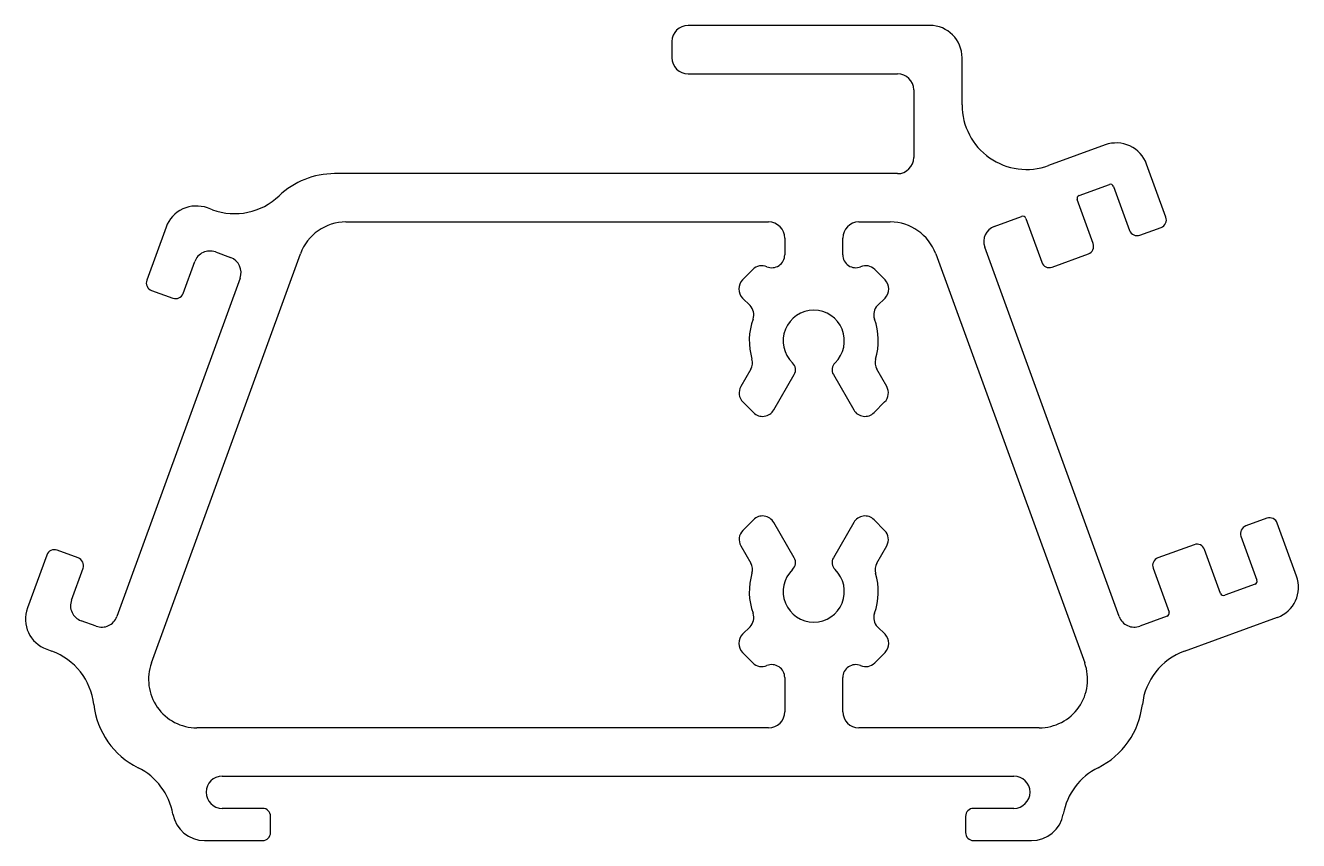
# Model space of a CAD drawing. Extents: x 2876.6 to 2916.1, y 1202.4 to 1227.7.
import ezdxf

# ---------------------------------------------------------------- set-up
doc = ezdxf.new("R2010")
doc.units = 0
doc.layers.get('0').update_dxf_attribs({"linetype": 'CONTINUOUS'})

msp = doc.modelspace()

# ---------------------------------------------------------------- linework, layer by layer
for p, q in [((2904.677, 1227.727), (2897.177, 1227.727)), ((2896.677, 1227.227), (2896.677, 1226.727)), ((2905.677, 1225.259), (2905.677, 1226.727)), ((2897.177, 1226.227), (2903.677, 1226.227)), ((2904.177, 1225.727), (2904.177, 1223.627)), ((2910.12, 1224.02), (2908.361, 1223.38)), ((2903.677, 1223.127), (2886.213, 1223.127)), ((2912.001, 1221.778), (2911.402, 1223.422)), ((2909.309, 1222.448), (2910.249, 1222.79)), ((2910.377, 1222.73), (2910.873, 1221.367)), ((2882.425, 1222.006), (2882.266, 1222.064)), ((2909.745, 1220.957), (2909.249, 1222.32)), ((2886.563, 1221.627), (2899.677, 1221.627)), ((2902.477, 1221.627), (2903.449, 1221.627)), ((2906.678, 1221.49), (2907.524, 1221.798)), ((2907.652, 1221.738), (2908.148, 1220.376)), ((2880.985, 1221.466), (2880.386, 1219.822)), ((2911.193, 1221.218), (2911.851, 1221.457)), ((2900.177, 1221.127), (2900.177, 1220.608)), ((2901.977, 1220.608), (2901.977, 1221.127)), ((2910.554, 1209.38), (2906.379, 1220.849)), ((2880.531, 1207.94), (2885.153, 1220.64)), ((2881.514, 1219.411), (2881.873, 1220.398)), ((2882.514, 1220.697), (2882.983, 1220.526)), ((2904.859, 1220.64), (2909.481, 1207.94)), ((2908.468, 1220.226), (2909.596, 1220.637)), ((2899.187, 1220.152), (2898.867, 1219.831)), ((2903.287, 1219.831), (2902.967, 1220.152)), ((2883.282, 1219.885), (2879.459, 1209.38)), ((2880.535, 1219.501), (2881.193, 1219.262)), ((2898.867, 1219.266), (2899.1, 1219.032)), ((2903.054, 1219.032), (2903.287, 1219.266)), ((2899.123, 1217.057), (2898.815, 1216.523)), ((2899.837, 1215.793), (2900.47, 1216.89)), ((2901.684, 1216.89), (2902.317, 1215.793)), ((2903.339, 1216.523), (2903.031, 1217.057)), ((2898.878, 1216.04), (2899.208, 1215.711)), ((2902.946, 1215.711), (2903.276, 1216.04)), ((2899.208, 1212.385), (2898.878, 1212.055)), ((2900.47, 1211.205), (2899.837, 1212.302)), ((2902.317, 1212.302), (2901.684, 1211.205)), ((2903.276, 1212.055), (2902.946, 1212.385)), ((2915.136, 1212.431), (2914.479, 1212.192)), ((2916.055, 1210.637), (2915.457, 1212.282)), ((2914.329, 1211.872), (2914.825, 1210.509)), ((2877.281, 1211.29), (2876.682, 1209.646)), ((2878.259, 1211.2), (2877.601, 1211.44)), ((2898.815, 1211.572), (2899.123, 1211.038)), ((2903.031, 1211.038), (2903.339, 1211.572)), ((2912.881, 1211.611), (2911.753, 1211.2)), ((2913.697, 1210.099), (2913.201, 1211.461)), ((2878.049, 1209.893), (2878.408, 1210.88)), ((2911.604, 1210.88), (2912.1, 1209.517)), ((2914.765, 1210.381), (2913.826, 1210.039)), ((2912.04, 1209.389), (2911.194, 1209.081)), ((2912.574, 1208.306), (2915.458, 1209.356)), ((2878.818, 1209.081), (2878.348, 1209.252)), ((2899.1, 1209.063), (2898.867, 1208.829)), ((2903.287, 1208.829), (2903.054, 1209.063)), ((2877.28, 1208.364), (2877.439, 1208.306)), ((2898.867, 1208.264), (2899.187, 1207.943)), ((2902.967, 1207.943), (2903.287, 1208.264)), ((2900.177, 1207.487), (2900.177, 1206.427)), ((2901.977, 1206.427), (2901.977, 1207.487)), ((2899.677, 1205.927), (2881.941, 1205.927)), ((2908.072, 1205.927), (2902.477, 1205.927)), ((2882.727, 1204.427), (2907.286, 1204.427)), ((2883.977, 1203.427), (2882.727, 1203.427)), ((2907.286, 1203.427), (2906.036, 1203.427)), ((2884.227, 1202.677), (2884.227, 1203.177)), ((2905.786, 1203.177), (2905.786, 1202.677)), ((2882.179, 1202.427), (2883.977, 1202.427)), ((2906.036, 1202.427), (2907.833, 1202.427))]:
    msp.add_line(p, q)
for centre, radius, start, end in [((2897.177, 1227.227), 0.5, 90, 180), ((2904.677, 1226.727), 1, 0, 90), ((2897.177, 1226.727), 0.5, 180, 270), ((2903.677, 1225.727), 0.5, 0, 90), ((2907.677, 1225.259), 2, 180.0001, 290.0001), ((2910.462, 1223.08), 1, 20, 110.0002), ((2903.677, 1223.627), 0.5, 270, 0), ((2886.213, 1220.627), 2.5, 90, 133.6122), ((2910.283, 1222.696), 0.1, 20.0068, 110.0035), ((2883.109, 1223.886), 2, 249.9997, 313.6119), ((2909.343, 1222.354), 0.1, 109.9985, 200.0011), ((2881.924, 1221.124), 1, 69.9999, 160), ((2886.563, 1220.127), 1.5, 90, 160), ((2899.677, 1221.127), 0.5, 0, 90), ((2902.477, 1221.127), 0.5, 90, 180), ((2903.449, 1220.127), 1.5, 20, 90), ((2907.558, 1221.704), 0.1, 20.0001, 109.9968), ((2911.766, 1221.692), 0.25, 290.0002, 20.0002), ((2906.849, 1221.02), 0.5, 110.0002, 199.9996), ((2911.108, 1221.453), 0.25, 199.9997, 290.0002), ((2909.51, 1220.872), 0.25, 290, 20.0001), ((2882.343, 1220.227), 0.5, 69.9992, 159.9993), ((2882.812, 1220.056), 0.5, 340.0004, 69.9998), ((2899.777, 1220.608), 0.4, 247.4254, 0.0001), ((2902.377, 1220.608), 0.4, 180, 292.5734), ((2908.383, 1220.461), 0.25, 200.0001, 290), ((2899.47, 1219.869), 0.4, 67.4247, 134.9992), ((2902.684, 1219.869), 0.4, 45.0012, 112.5757), ((2880.621, 1219.736), 0.25, 160, 250.0004), ((2899.15, 1219.548), 0.4, 134.9996, 225.0004), ((2903.005, 1219.548), 0.4, 314.9996, 45.0004), ((2881.279, 1219.497), 0.25, 250.0004, 340.0001), ((2898.817, 1218.749), 0.4, 340.322, 45.0003), ((2901.077, 1217.941), 0.95, 313.8865, 226.1135), ((2903.337, 1218.749), 0.4, 135.0003, 199.6771), ((2901.077, 1217.941), 2, 160.3233, 196.5675), ((2901.077, 1217.941), 2, 343.4325, 19.6769), ((2898.777, 1217.257), 0.4, 330, 16.5675), ((2900.211, 1217.04), 0.3, 330, 46.1135), ((2901.944, 1217.04), 0.3, 133.8865, 210), ((2903.377, 1217.257), 0.4, 163.4325, 210), ((2899.161, 1216.323), 0.4, 150, 225.0013), ((2902.993, 1216.323), 0.4, 314.9987, 30), ((2899.49, 1215.993), 0.4, 225.0013, 330), ((2902.664, 1215.993), 0.4, 210, 314.9987), ((2899.49, 1212.102), 0.4, 30, 134.9987), ((2902.664, 1212.102), 0.4, 45.0013, 150), ((2914.564, 1211.957), 0.25, 110.0003, 199.9999), ((2915.222, 1212.196), 0.25, 19.9998, 110.0003), ((2899.161, 1211.772), 0.4, 134.9987, 210), ((2902.993, 1211.772), 0.4, 330, 45.0013), ((2877.516, 1211.205), 0.25, 70.0002, 159.9998), ((2912.967, 1211.376), 0.25, 19.9999, 110.0001), ((2878.173, 1210.965), 0.25, 340, 70.0002), ((2898.777, 1210.838), 0.4, 343.4325, 30), ((2900.211, 1211.055), 0.3, 313.8865, 30), ((2901.944, 1211.055), 0.3, 150, 226.1135), ((2903.377, 1210.838), 0.4, 150, 196.5675), ((2911.839, 1210.965), 0.25, 110.0001, 199.9999), ((2901.077, 1210.154), 2, 163.4325, 199.6769), ((2901.077, 1210.154), 0.95, 133.8865, 46.1135), ((2901.077, 1210.154), 2, 340.3229, 16.5675), ((2914.731, 1210.475), 0.1, 290.0028, 20.0027), ((2915.116, 1210.295), 1, 290.0002, 19.9998), ((2913.791, 1210.133), 0.1, 200.0071, 290.0043), ((2878.519, 1209.722), 0.5, 160.0006, 250.0007), ((2877.622, 1209.304), 1, 160.0002, 249.9998), ((2878.989, 1209.551), 0.5, 249.9998, 340.0009), ((2898.817, 1209.346), 0.4, 315.0001, 19.6771), ((2903.337, 1209.346), 0.4, 160.3236, 224.9994), ((2911.023, 1209.551), 0.5, 199.9991, 290.0002), ((2912.006, 1209.483), 0.1, 289.9991, 20.0013), ((2899.15, 1208.547), 0.4, 134.9996, 225.0004), ((2903.005, 1208.547), 0.4, 314.9996, 45.0004), ((2876.754, 1206.427), 2, 6.3879, 69.9999), ((2913.258, 1206.427), 2, 110.0001, 173.6121), ((2881.941, 1207.427), 1.5, 160, 270), ((2899.47, 1208.226), 0.4, 225.0013, 292.5758), ((2899.777, 1207.487), 0.4, 359.9994, 112.5745), ((2902.377, 1207.487), 0.4, 67.4265, 179.9996), ((2902.684, 1208.226), 0.4, 247.4247, 314.9992), ((2908.072, 1207.427), 1.5, 270, 20), ((2881.227, 1206.927), 2.5, 186.3877, 243.6122), ((2908.786, 1206.927), 2.5, 296.3878, 353.6122), ((2899.677, 1206.427), 0.5, 270, 0), ((2902.477, 1206.427), 0.5, 180, 270), ((2879.227, 1202.896), 2, 10.1976, 63.6122), ((2910.786, 1202.896), 2, 116.3876, 169.8024), ((2882.727, 1203.927), 0.5, 90, 270), ((2907.286, 1203.927), 0.5, 270, 90), ((2883.977, 1203.177), 0.25, 0, 90), ((2906.036, 1203.177), 0.25, 90, 180), ((2882.179, 1203.427), 1, 190.1975, 270.0003), ((2907.833, 1203.427), 1, 270, 349.8024), ((2883.977, 1202.677), 0.25, 270, 0), ((2906.036, 1202.677), 0.25, 180, 270)]:
    msp.add_arc(centre, radius, start, end)

doc.saveas('drawing.dxf')
